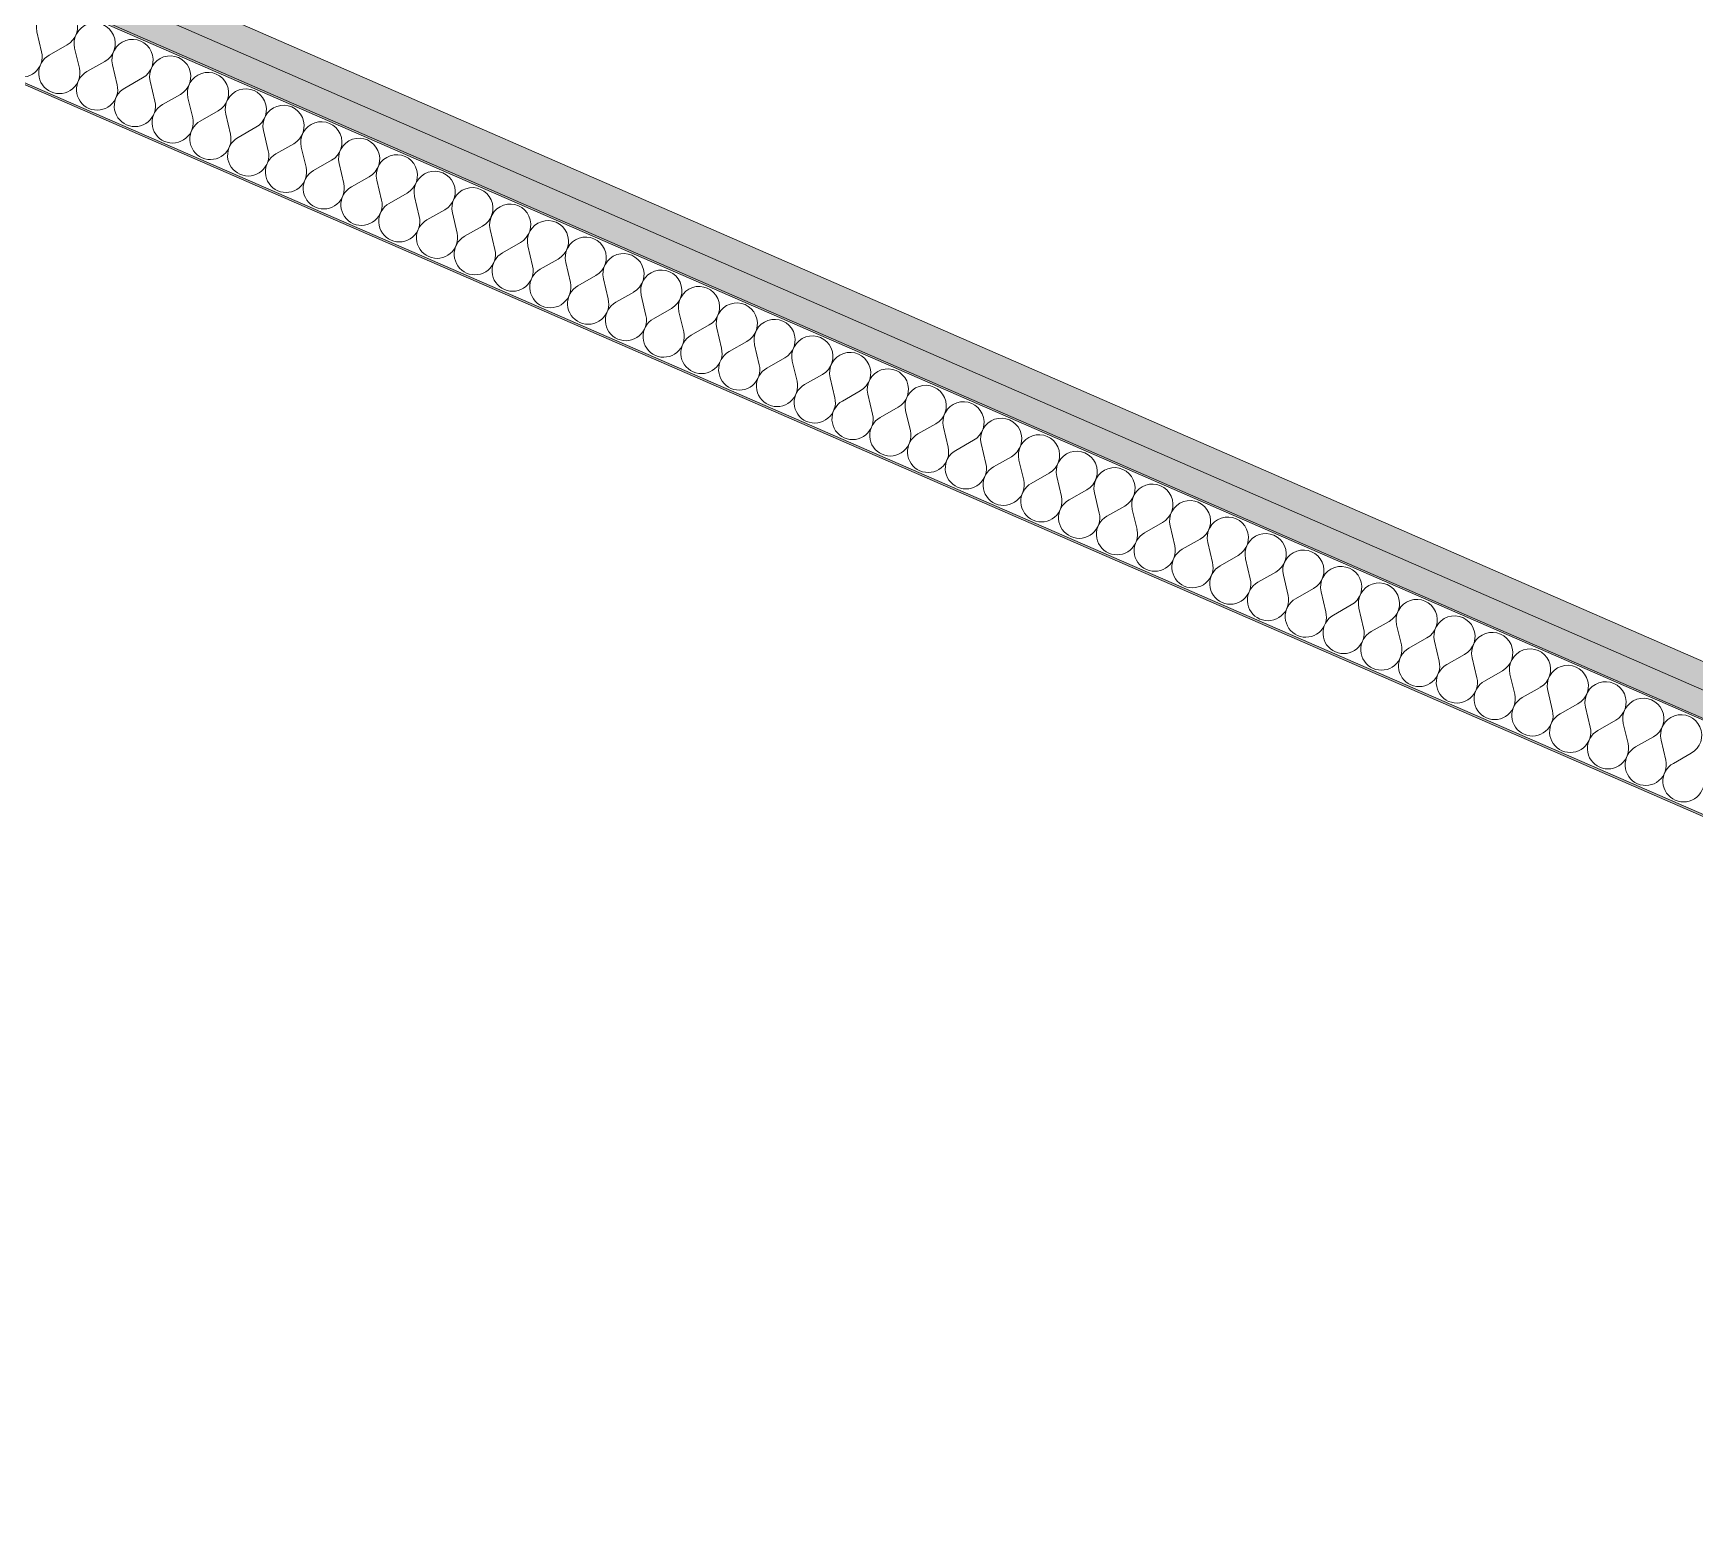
# Model space of a CAD drawing. Header units: millimetres. Extents: x -50172 to 90294, y -80883 to 25069.
# Drawn here: x -25599 to -24639, y -32462 to -31605 of the extents above; entities that cross this region are included whole.
import ezdxf

# ---------------------------------------------------------------- set-up
doc = ezdxf.new("R2010")
doc.units = ezdxf.units.MM
doc.header["$MEASUREMENT"] = 0
doc.layers.add('New_A-25-M_Wall_Int', color=7, linetype='Continuous')
doc.layers.add('New_A-25-M_Wall_Int_Pen_No__1', color=7, linetype='Continuous', lineweight=13)
doc.layers.add('New_A-25-M_Wall_Int_Pen_No__107', color=7, linetype='Continuous', lineweight=15, true_color=0xa6a6a6)

# ---------------------------------------------------------------- blocks, each defined once
blk = doc.blocks.new('*X487')
at = {"layer": 'New_A-25-M_Wall_Int_Pen_No__107', "linetype": 'Continuous'}
for p, q in [((-25596.69, -31603.79), (-25593.95, -31615.38)), ((-25579.23, -31611.41), (-25589.58, -31617.28)), ((-25574.86, -31613.31), (-25572.12, -31624.89)), ((-25557.4, -31620.92), (-25567.76, -31626.8)), ((-25553.04, -31622.83), (-25550.3, -31634.41)), ((-25535.58, -31630.44), (-25545.93, -31636.31)), ((-25531.21, -31632.34), (-25528.47, -31643.93)), ((-25513.75, -31639.96), (-25524.11, -31645.83)), ((-25509.39, -31641.86), (-25506.65, -31653.44)), ((-25491.93, -31649.47), (-25502.28, -31655.35)), ((-25487.56, -31651.38), (-25484.82, -31662.96)), ((-25470.1, -31658.99), (-25480.46, -31664.86)), ((-25465.74, -31660.89), (-25463, -31672.48)), ((-25448.28, -31668.51), (-25458.63, -31674.38)), ((-25443.91, -31670.41), (-25441.17, -31681.99)), ((-25426.45, -31678.02), (-25436.81, -31683.9)), ((-25422.09, -31679.93), (-25419.35, -31691.51)), ((-25404.63, -31687.54), (-25414.98, -31693.42)), ((-25400.26, -31689.44), (-25397.52, -31701.03)), ((-25382.8, -31697.06), (-25393.16, -31702.93)), ((-25378.44, -31698.96), (-25375.7, -31710.55)), ((-25360.98, -31706.57), (-25371.33, -31712.45)), ((-25356.61, -31708.48), (-25353.87, -31720.06)), ((-25339.15, -31716.09), (-25349.51, -31721.97)), ((-25334.79, -31717.99), (-25332.05, -31729.58)), ((-25317.33, -31725.61), (-25327.68, -31731.48)), ((-25312.96, -31727.51), (-25310.22, -31739.1)), ((-25295.5, -31735.12), (-25305.86, -31741)), ((-25291.14, -31737.03), (-25288.4, -31748.61)), ((-25273.68, -31744.64), (-25284.03, -31750.52)), ((-25269.31, -31746.54), (-25266.57, -31758.13)), ((-25251.85, -31754.16), (-25262.21, -31760.03)), ((-25247.49, -31756.06), (-25244.75, -31767.65)), ((-25230.03, -31763.67), (-25240.38, -31769.55)), ((-25225.66, -31765.58), (-25222.92, -31777.16)), ((-25208.2, -31773.19), (-25218.56, -31779.07)), ((-25203.84, -31775.09), (-25201.1, -31786.68)), ((-25186.38, -31782.71), (-25196.73, -31788.58)), ((-25182.01, -31784.61), (-25179.27, -31796.2)), ((-25164.55, -31792.22), (-25174.91, -31798.1)), ((-25160.19, -31794.13), (-25157.45, -31805.71)), ((-25142.73, -31801.74), (-25153.08, -31807.62)), ((-25138.36, -31803.64), (-25135.62, -31815.23)), ((-25120.9, -31811.26), (-25131.26, -31817.13)), ((-25116.54, -31813.16), (-25113.8, -31824.75)), ((-25099.08, -31820.77), (-25109.43, -31826.65)), ((-25094.71, -31822.68), (-25091.97, -31834.26)), ((-25077.25, -31830.29), (-25087.61, -31836.17)), ((-25072.89, -31832.19), (-25070.15, -31843.78)), ((-25055.43, -31839.81), (-25065.78, -31845.68)), ((-25051.06, -31841.71), (-25048.32, -31853.3)), ((-25033.6, -31849.32), (-25043.96, -31855.2)), ((-25029.24, -31851.23), (-25026.5, -31862.81)), ((-25011.78, -31858.84), (-25022.13, -31864.72)), ((-25007.41, -31860.74), (-25004.67, -31872.33)), ((-24989.95, -31868.36), (-25000.31, -31874.23)), ((-24985.59, -31870.26), (-24982.85, -31881.85)), ((-24968.13, -31877.87), (-24978.48, -31883.75)), ((-24963.76, -31879.78), (-24961.02, -31891.36)), ((-24946.3, -31887.39), (-24956.66, -31893.27)), ((-24941.94, -31889.29), (-24939.2, -31900.88)), ((-24924.48, -31896.91), (-24934.83, -31902.78)), ((-24920.11, -31898.81), (-24917.37, -31910.4)), ((-24902.65, -31906.42), (-24913.01, -31912.3)), ((-24898.29, -31908.33), (-24895.55, -31919.91)), ((-24880.83, -31915.94), (-24891.18, -31921.82)), ((-24876.46, -31917.84), (-24873.72, -31929.43)), ((-24859, -31925.46), (-24869.36, -31931.33)), ((-24854.64, -31927.36), (-24851.9, -31938.95)), ((-24837.18, -31934.98), (-24847.53, -31940.85)), ((-24832.82, -31936.88), (-24830.07, -31948.46)), ((-24815.36, -31944.49), (-24825.71, -31950.37)), ((-24810.99, -31946.4), (-24808.25, -31957.98)), ((-24793.53, -31954.01), (-24803.88, -31959.88)), ((-24789.17, -31955.91), (-24786.42, -31967.5)), ((-24771.71, -31963.53), (-24782.06, -31969.4)), ((-24767.34, -31965.43), (-24764.6, -31977.01)), ((-24749.88, -31973.04), (-24760.23, -31978.92)), ((-24745.52, -31974.95), (-24742.77, -31986.53)), ((-24728.06, -31982.56), (-24738.41, -31988.43)), ((-24723.69, -31984.46), (-24720.95, -31996.05)), ((-24706.23, -31992.08), (-24716.58, -31997.95)), ((-24701.87, -31993.98), (-24699.13, -32005.56)), ((-24684.41, -32001.59), (-24694.76, -32007.47)), ((-24680.04, -32003.5), (-24677.3, -32015.08)), ((-24662.58, -32011.11), (-24672.94, -32016.98)), ((-24658.22, -32013.01), (-24655.48, -32024.6)), ((-24640.76, -32020.63), (-24651.11, -32026.5))]:
    blk.add_line(p, q, dxfattribs=at)
for centre, start, end in [((-25585.1, -31601.05), 299.57051, 193.31031), ((-25563.28, -31610.57), 299.57051, 193.31031), ((-25541.45, -31620.09), 299.57051, 193.31031), ((-25605.53, -31618.12), 246.44041, 13.31031), ((-25583.71, -31627.64), 119.57051, 246.44041), ((-25519.63, -31629.6), 299.57051, 193.31031), ((-25583.71, -31627.64), 246.44041, 13.31031), ((-25561.88, -31637.15), 119.57051, 246.44041), ((-25497.8, -31639.12), 299.57051, 193.31031), ((-25561.88, -31637.15), 246.44041, 13.31031), ((-25540.06, -31646.67), 119.57051, 246.44041), ((-25475.98, -31648.64), 299.57051, 193.31031), ((-25540.06, -31646.67), 246.44041, 13.31031), ((-25518.23, -31656.19), 119.57051, 246.44041), ((-25454.15, -31658.15), 299.57051, 193.31031), ((-25518.23, -31656.19), 246.44041, 13.31031), ((-25496.41, -31665.7), 119.57051, 246.44041), ((-25432.33, -31667.67), 299.57051, 193.31031), ((-25496.41, -31665.7), 246.44041, 13.31031), ((-25474.58, -31675.22), 119.57051, 246.44041), ((-25410.5, -31677.19), 299.57051, 193.31031), ((-25474.58, -31675.22), 246.44041, 13.31031), ((-25452.76, -31684.74), 119.57051, 246.44041), ((-25388.68, -31686.7), 299.57051, 193.31031), ((-25452.76, -31684.74), 246.44041, 13.31031), ((-25430.93, -31694.25), 119.57051, 246.44041), ((-25430.93, -31694.25), 246.44041, 13.31031), ((-25366.85, -31696.22), 299.57051, 193.31031), ((-25409.11, -31703.77), 119.57051, 246.44041), ((-25409.11, -31703.77), 246.44041, 13.31031), ((-25345.03, -31705.74), 299.57051, 193.31031), ((-25387.28, -31713.29), 119.57051, 246.44041), ((-25387.28, -31713.29), 246.44041, 13.31031), ((-25323.2, -31715.25), 299.57051, 193.31031), ((-25365.46, -31722.8), 119.57051, 246.44041), ((-25365.46, -31722.8), 246.44041, 13.31031), ((-25301.38, -31724.77), 299.57051, 193.31031), ((-25343.63, -31732.32), 119.57051, 246.44041), ((-25343.63, -31732.32), 246.44041, 13.31031), ((-25279.55, -31734.29), 299.57051, 193.31031), ((-25321.81, -31741.84), 119.57051, 246.44041), ((-25321.81, -31741.84), 246.44041, 13.31031), ((-25257.73, -31743.8), 299.57051, 193.31031), ((-25299.98, -31751.35), 119.57051, 246.44041), ((-25299.98, -31751.35), 246.44041, 13.31031), ((-25235.9, -31753.32), 299.57051, 193.31031), ((-25278.16, -31760.87), 119.57051, 246.44041), ((-25278.16, -31760.87), 246.44041, 13.31031), ((-25214.08, -31762.84), 299.57051, 193.31031), ((-25256.33, -31770.39), 119.57051, 246.44041), ((-25256.33, -31770.39), 246.44041, 13.31031), ((-25192.25, -31772.35), 299.57051, 193.31031), ((-25234.51, -31779.9), 119.57051, 246.44041), ((-25234.51, -31779.9), 246.44041, 13.31031), ((-25170.43, -31781.87), 299.57051, 193.31031), ((-25212.68, -31789.42), 119.57051, 246.44041), ((-25212.68, -31789.42), 246.44041, 13.31031), ((-25148.6, -31791.39), 299.57051, 193.31031), ((-25190.86, -31798.94), 119.57051, 246.44041), ((-25190.86, -31798.94), 246.44041, 13.31031), ((-25126.78, -31800.9), 299.57051, 193.31031), ((-25169.03, -31808.45), 119.57051, 246.44041), ((-25169.03, -31808.45), 246.44041, 13.31031), ((-25104.95, -31810.42), 299.57051, 193.31031), ((-25147.21, -31817.97), 119.57051, 246.44041), ((-25147.21, -31817.97), 246.44041, 13.31031), ((-25083.13, -31819.94), 299.57051, 193.31031), ((-25125.38, -31827.49), 119.57051, 246.44041), ((-25125.38, -31827.49), 246.44041, 13.31031), ((-25061.3, -31829.45), 299.57051, 193.31031), ((-25103.56, -31837), 119.57051, 246.44041), ((-25103.56, -31837), 246.44041, 13.31031), ((-25039.48, -31838.97), 299.57051, 193.31031), ((-25081.73, -31846.52), 119.57051, 246.44041), ((-25081.73, -31846.52), 246.44041, 13.31031), ((-25017.65, -31848.49), 299.57051, 193.31031), ((-25059.91, -31856.04), 119.57051, 246.44041), ((-25059.91, -31856.04), 246.44041, 13.31031), ((-24995.83, -31858), 299.57051, 193.31031), ((-25038.08, -31865.55), 119.57051, 246.44041), ((-25038.08, -31865.55), 246.44041, 13.31031), ((-24974, -31867.52), 299.57051, 193.31031), ((-25016.26, -31875.07), 119.57051, 246.44041), ((-25016.26, -31875.07), 246.44041, 13.31031), ((-24952.18, -31877.04), 299.57051, 193.31031), ((-24994.43, -31884.59), 119.57051, 246.44041), ((-24994.43, -31884.59), 246.44041, 13.31031), ((-24930.35, -31886.55), 299.57051, 193.31031), ((-24972.61, -31894.1), 119.57051, 246.44041), ((-24972.61, -31894.1), 246.44041, 13.31031), ((-24908.53, -31896.07), 299.57051, 193.31031), ((-24950.78, -31903.62), 119.57051, 246.44041), ((-24950.78, -31903.62), 246.44041, 13.31031), ((-24886.7, -31905.59), 299.57051, 193.31031), ((-24928.96, -31913.14), 119.57051, 246.44041), ((-24928.96, -31913.14), 246.44041, 13.31031), ((-24907.13, -31922.65), 119.57051, 246.44041), ((-24864.88, -31915.1), 299.57051, 193.31031), ((-24907.13, -31922.65), 246.44041, 13.31031), ((-24885.31, -31932.17), 119.57051, 246.44041), ((-24843.05, -31924.62), 299.57051, 193.31031), ((-24885.31, -31932.17), 246.44041, 13.31031), ((-24863.48, -31941.69), 119.57051, 246.44041), ((-24821.23, -31934.14), 299.57051, 193.31031), ((-24863.48, -31941.69), 246.44041, 13.31031), ((-24841.66, -31951.2), 119.57051, 246.44041), ((-24799.41, -31943.65), 299.57051, 193.31031), ((-24841.66, -31951.2), 246.44041, 13.31031), ((-24819.83, -31960.72), 119.57051, 246.44041), ((-24777.58, -31953.17), 299.57051, 193.31031), ((-24819.83, -31960.72), 246.44041, 13.31031), ((-24798.01, -31970.24), 119.57051, 246.44041), ((-24755.76, -31962.69), 299.57051, 193.31031), ((-24733.93, -31972.2), 299.57051, 193.31031), ((-24798.01, -31970.24), 246.44041, 13.31031), ((-24776.18, -31979.75), 119.57051, 246.44041), ((-24712.11, -31981.72), 299.57051, 193.31031), ((-24776.18, -31979.75), 246.44041, 13.31031), ((-24754.36, -31989.27), 119.57051, 246.44041), ((-24690.28, -31991.24), 299.57051, 193.31031), ((-24754.36, -31989.27), 246.44041, 13.31031), ((-24732.53, -31998.79), 119.57051, 246.44041), ((-24668.46, -32000.75), 299.57051, 193.31031), ((-24732.53, -31998.79), 246.44041, 13.31031), ((-24710.71, -32008.3), 119.57051, 246.44041), ((-24646.63, -32010.27), 299.57051, 193.31031), ((-24710.71, -32008.3), 246.44041, 13.31031), ((-24688.89, -32017.82), 119.57051, 246.44041), ((-24688.89, -32017.82), 246.44041, 13.31031), ((-24667.06, -32027.34), 119.57051, 246.44041), ((-24667.06, -32027.34), 246.44041, 13.31031), ((-24645.24, -32036.85), 119.57051, 246.44041), ((-24645.24, -32036.85), 246.44041, 13.31031)]:
    blk.add_arc(centre, 11.9, start, end, dxfattribs=at)
blk = doc.blocks.new('Wall_114_1', base_point=(-23781.13, -32429.03))
at = {"layer": 'New_A-25-M_Wall_Int_Pen_No__107', "linetype": 'Continuous'}
for points in [[(-23748.35, -32353.86), (-28090.16, -30460.62), (-28082.38, -30480.37), (-23740.6, -32373.61)], [(-23740.6, -32373.61), (-28082.38, -30480.37), (-28074.61, -30500.12), (-23732.84, -32393.35)]]:
    blk.add_hatch(color=256, dxfattribs=at).paths.add_polyline_path(points)
at = {"layer": 'New_A-25-M_Wall_Int_Pen_No__107', "linetype": 'Continuous', "lineweight": 0, "true_color": 0x535353}
for points in [[(-23732.84, -32393.35), (-28074.61, -30500.12), (-28074.09, -30501.44), (-23732.33, -32394.67)], [(-23706.48, -32460.49), (-28048.19, -30567.28), (-28047.67, -30568.6), (-23705.96, -32461.8)]]:
    blk.add_hatch(color=251, dxfattribs=at).paths.add_polyline_path(points)
at = {"layer": 'New_A-25-M_Wall_Int_Pen_No__1', "linetype": 'Continuous'}
for p, q in [((-23740.6, -32373.61), (-28082.38, -30480.37)), ((-23732.84, -32393.35), (-28074.61, -30500.12)), ((-23732.33, -32394.67), (-28074.09, -30501.44)), ((-23706.48, -32460.49), (-28048.19, -30567.28))]:
    blk.add_line(p, q, dxfattribs=at)
at = {"layer": 'New_A-25-M_Wall_Int_Pen_No__1', "linetype": 'Continuous', "flags": 128}
for points in [[(-23748.35, -32353.86), (-28090.16, -30460.62)], [(-28047.67, -30568.6), (-23705.96, -32461.8)]]:
    blk.add_lwpolyline(points, dxfattribs=at)
at = {"layer": 'New_A-25-M_Wall_Int', "color": 250, "lineweight": 50, "true_color": 0x2a2a2a}
blk.add_blockref('*X487', (0, 0), dxfattribs=at)

msp = doc.modelspace()

# ---------------------------------------------------------------- block references
at = {"layer": 'New_A-25-M_Wall_Int', "color": 250, "lineweight": 50, "true_color": 0x2a2a2a}
msp.add_blockref('Wall_114_1', (-23781.13, -32429.03), dxfattribs=at)

doc.saveas('drawing.dxf')
